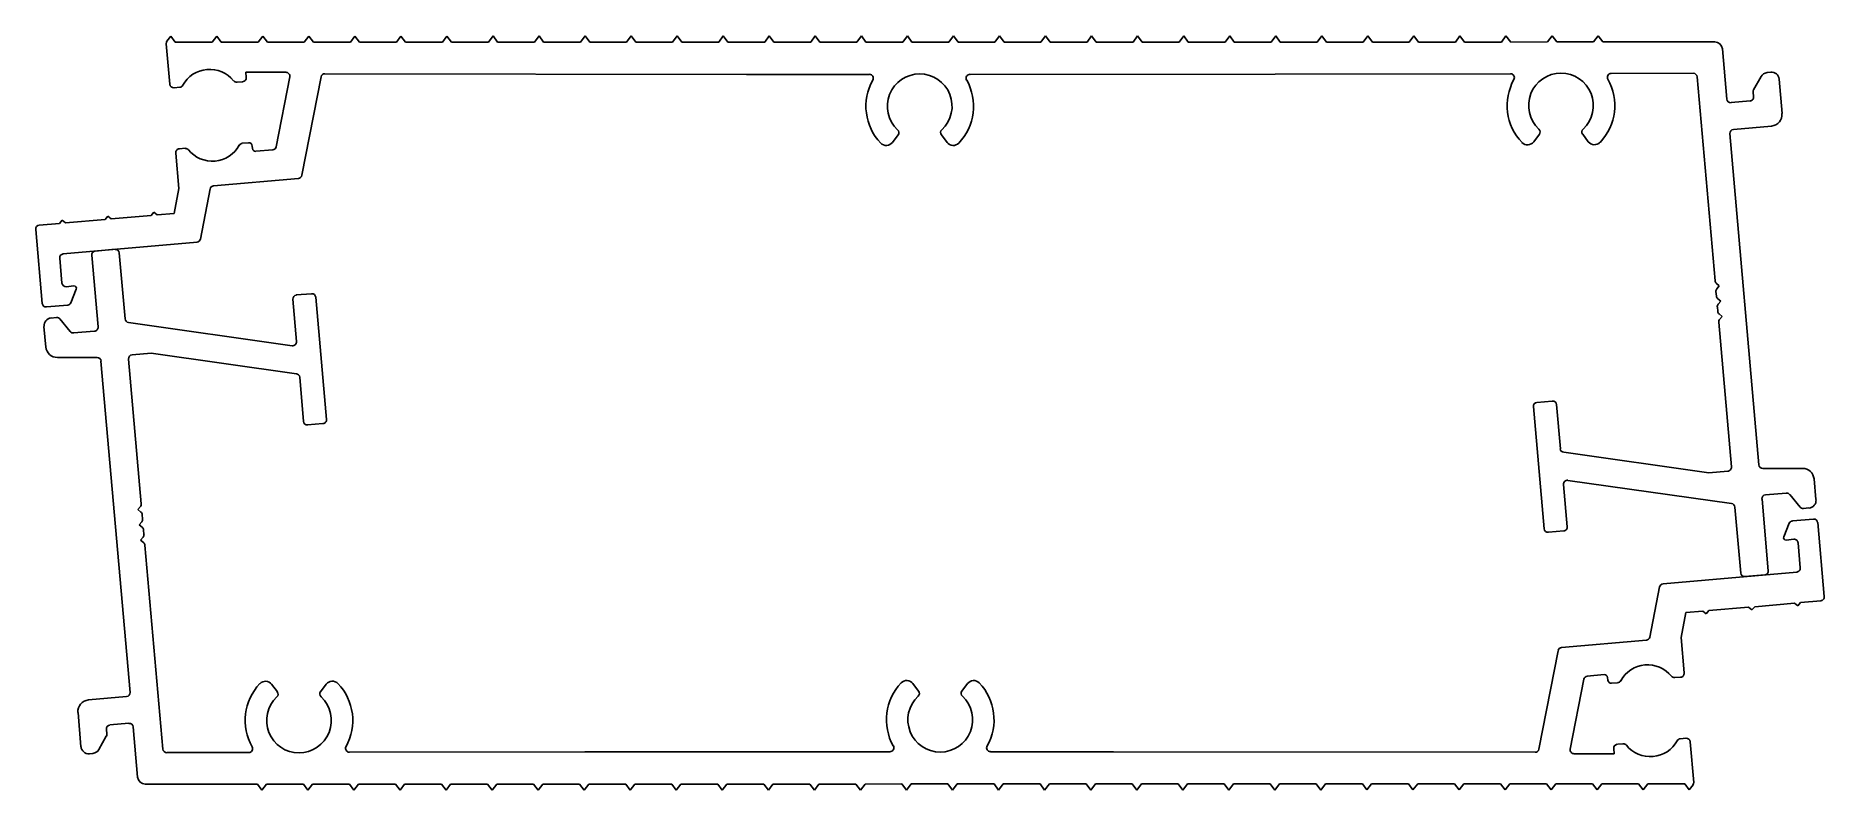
# Model space of a CAD drawing. Header units: inches. Extents: x -56 to 62, y 4 to 54.
import ezdxf

# ---------------------------------------------------------------- set-up
doc = ezdxf.new("R2010")
doc.units = ezdxf.units.IN
doc.header["$MEASUREMENT"] = 0

msp = doc.modelspace()

# ---------------------------------------------------------------- linework, layer by layer
for p, q in [((-47.25, 53.44), (-47.01, 50.77)), ((-46.95, 53.94), (-47.2, 53.61)), ((-46.65, 53.53), (-46.95, 53.94)), ((-44.22, 53.53), (-46.65, 53.53)), ((-43.92, 53.94), (-44.22, 53.53)), ((-43.62, 53.53), (-43.92, 53.94)), ((-41.19, 53.53), (-43.62, 53.53)), ((-40.89, 53.94), (-41.19, 53.53)), ((-40.59, 53.53), (-40.89, 53.94)), ((-38.16, 53.54), (-40.59, 53.53)), ((-37.86, 53.94), (-38.16, 53.54)), ((-37.56, 53.54), (-37.86, 53.94)), ((-35.13, 53.54), (-37.56, 53.54)), ((-34.83, 53.94), (-35.13, 53.54)), ((-34.53, 53.54), (-34.83, 53.94)), ((-32.1, 53.54), (-34.53, 53.54)), ((-31.8, 53.94), (-32.1, 53.54)), ((-31.5, 53.54), (-31.8, 53.94)), ((-29.07, 53.54), (-31.5, 53.54)), ((-28.77, 53.94), (-29.07, 53.54)), ((-28.47, 53.54), (-28.77, 53.94)), ((-26.04, 53.54), (-28.47, 53.54)), ((-25.74, 53.95), (-26.04, 53.54)), ((-25.44, 53.54), (-25.74, 53.95)), ((-23.01, 53.54), (-25.44, 53.54)), ((-22.71, 53.95), (-23.01, 53.54)), ((-22.41, 53.54), (-22.71, 53.95)), ((-19.98, 53.54), (-22.41, 53.54)), ((-19.68, 53.95), (-19.98, 53.54)), ((-19.38, 53.54), (-19.68, 53.95)), ((-16.95, 53.54), (-19.38, 53.54)), ((-16.65, 53.95), (-16.95, 53.54)), ((-16.35, 53.54), (-16.65, 53.95)), ((-13.92, 53.54), (-16.35, 53.54)), ((-13.62, 53.95), (-13.92, 53.54)), ((-13.32, 53.54), (-13.62, 53.95)), ((-10.89, 53.54), (-13.32, 53.54)), ((-10.59, 53.95), (-10.89, 53.54)), ((-10.29, 53.54), (-10.59, 53.95)), ((-7.86, 53.54), (-10.29, 53.54)), ((-7.56, 53.95), (-7.86, 53.54)), ((-7.26, 53.54), (-7.56, 53.95)), ((-4.83, 53.54), (-7.26, 53.54)), ((-4.53, 53.95), (-4.83, 53.54)), ((-4.23, 53.54), (-4.53, 53.95)), ((-1.8, 53.54), (-4.23, 53.54)), ((-1.5, 53.95), (-1.8, 53.54)), ((-1.2, 53.54), (-1.5, 53.95)), ((1.23, 53.54), (-1.2, 53.54)), ((1.53, 53.95), (1.23, 53.54)), ((1.83, 53.54), (1.53, 53.95)), ((4.26, 53.55), (1.83, 53.54)), ((4.56, 53.95), (4.26, 53.55)), ((4.86, 53.55), (4.56, 53.95)), ((7.29, 53.55), (4.86, 53.55)), ((7.59, 53.95), (7.29, 53.55)), ((7.89, 53.55), (7.59, 53.95)), ((10.32, 53.55), (7.89, 53.55)), ((10.62, 53.95), (10.32, 53.55)), ((10.92, 53.55), (10.62, 53.95)), ((13.35, 53.55), (10.92, 53.55)), ((13.65, 53.95), (13.35, 53.55)), ((13.95, 53.55), (13.65, 53.95)), ((16.38, 53.55), (13.95, 53.55)), ((16.68, 53.96), (16.38, 53.55)), ((16.98, 53.55), (16.68, 53.96)), ((19.41, 53.55), (16.98, 53.55)), ((19.71, 53.96), (19.41, 53.55)), ((20.01, 53.55), (19.71, 53.96)), ((22.44, 53.55), (20.01, 53.55)), ((22.74, 53.96), (22.44, 53.55)), ((23.04, 53.55), (22.74, 53.96)), ((25.47, 53.55), (23.04, 53.55)), ((25.77, 53.96), (25.47, 53.55)), ((26.07, 53.55), (25.77, 53.96)), ((28.5, 53.55), (26.07, 53.55)), ((28.8, 53.96), (28.5, 53.55)), ((29.11, 53.55), (28.8, 53.96)), ((31.53, 53.55), (29.11, 53.55)), ((31.83, 53.96), (31.53, 53.55)), ((32.14, 53.55), (31.83, 53.96)), ((34.56, 53.55), (32.14, 53.55)), ((34.86, 53.96), (34.56, 53.55)), ((35.17, 53.55), (34.86, 53.96)), ((37.59, 53.55), (35.17, 53.55)), ((37.89, 53.96), (37.59, 53.55)), ((38.2, 53.55), (37.89, 53.96)), ((40.62, 53.55), (38.2, 53.55)), ((40.92, 53.96), (40.62, 53.55)), ((41.23, 53.55), (40.92, 53.96)), ((43.65, 53.56), (41.23, 53.55)), ((43.95, 53.96), (43.65, 53.56)), ((44.26, 53.56), (43.95, 53.96)), ((46.68, 53.56), (44.26, 53.56)), ((46.98, 53.96), (46.68, 53.56)), ((47.29, 53.56), (46.98, 53.96)), ((54.66, 53.56), (47.29, 53.56)), ((55.46, 49.79), (55.16, 53.1)), ((-42.59, 50.9), (-42.21, 50.93)), ((-41.98, 51.21), (-42.01, 51.56)), ((-42.01, 51.56), (-39.37, 51.56)), ((-39.12, 51.25), (-40.01, 46.65)), ((-38.32, 44.77), (-37.06, 51.26)), ((-36.81, 51.46), (-9.06, 51.42)), ((-9.06, 51.42), (-0.97, 51.42)), ((5.65, 51.42), (25.73, 51.43)), ((25.73, 51.43), (41.22, 51.46)), ((47.85, 51.47), (53.25, 51.49)), ((53.5, 51.25), (54.68, 37.82)), ((57.71, 51.28), (57.22, 50.41)), ((58.34, 51.56), (58.1, 51.54)), ((59.09, 48.84), (58.89, 51.1)), ((-46.73, 50.54), (-46.36, 50.57)), ((56.98, 49.67), (55.73, 49.56)), ((57.19, 50.26), (57.22, 49.94)), ((0.55, 46.93), (0.92, 47.43)), ((3.77, 47.43), (4.14, 46.93)), ((42.75, 46.97), (43.12, 47.47)), ((45.97, 47.48), (46.34, 46.98)), ((57.57, 25.7), (55.65, 47.52)), ((55.89, 47.79), (58.4, 48.01)), ((-46.61, 46.23), (-46.41, 43.9)), ((-46, 46.55), (-46.38, 46.51)), ((-41.83, 46.91), (-42.24, 46.88)), ((-41.57, 46.53), (-41.59, 46.7)), ((-40.24, 46.44), (-41.35, 46.35)), ((-46.41, 43.9), (-46.73, 42.26)), ((-45, 40.57), (-44.36, 43.87)), ((-44.13, 44.07), (-38.54, 44.56)), ((-55.83, 41.21), (-55.4, 36.33)), ((-54.28, 41.6), (-55.6, 41.49)), ((-54.1, 41.82), (-54.28, 41.6)), ((-53.88, 41.64), (-54.1, 41.82)), ((-51.26, 41.87), (-53.88, 41.64)), ((-51.08, 42.08), (-51.26, 41.87)), ((-50.86, 41.9), (-51.08, 42.08)), ((-48.24, 42.13), (-50.86, 41.9)), ((-48.06, 42.35), (-48.24, 42.13)), ((-47.84, 42.17), (-48.06, 42.35)), ((-46.73, 42.26), (-47.84, 42.17)), ((-54.02, 39.6), (-45.22, 40.37)), ((-54.11, 37.67), (-54.25, 39.32)), ((-52.15, 39.51), (-51.73, 34.78)), ((-50.61, 39.9), (-51.92, 39.78)), ((-49.95, 35.31), (-50.34, 39.67)), ((-53.32, 37.48), (-53.83, 37.43)), ((-53.52, 36.38), (-53.17, 37.27)), ((-38.92, 36.61), (-38.67, 33.82)), ((-37.68, 36.97), (-38.69, 36.89)), ((-36.7, 28.69), (-37.41, 36.74)), ((54.74, 37.11), (54.77, 36.81)), ((54.77, 37.65), (54.96, 37.49)), ((54.96, 37.49), (54.8, 37.29)), ((54.86, 36.64), (55.05, 36.48)), ((-55.13, 36.1), (-53.73, 36.22)), ((-54.46, 35.4), (-54.83, 35.37)), ((-53.56, 34.48), (-54.24, 35.31)), ((54.83, 36.1), (54.86, 35.81)), ((55.05, 36.48), (54.89, 36.29)), ((54.95, 35.64), (55.14, 35.47)), ((55.14, 35.47), (54.98, 35.28)), ((-55.29, 34.82), (-55.17, 33.46)), ((-51.97, 34.51), (-53.34, 34.39)), ((-38.96, 33.55), (-49.73, 35.08)), ((54.92, 35.1), (55.76, 25.56)), ((-49.49, 32.95), (-48.24, 33.06)), ((-48.24, 33.06), (-38.68, 31.7)), ((-54.41, 32.77), (-51.79, 32.77)), ((-51.54, 32.53), (-49.62, 10.71)), ((-48.89, 23.13), (-49.72, 32.67)), ((-38.46, 31.47), (-38.21, 28.56)), ((42.73, 29.54), (43.44, 21.49)), ((43.97, 29.9), (42.96, 29.81)), ((44.5, 26.76), (44.24, 29.67)), ((-37.94, 28.33), (-36.93, 28.42)), ((54.27, 25.17), (44.72, 26.53)), ((55.52, 25.28), (54.27, 25.17)), ((60.44, 25.46), (57.82, 25.46)), ((61.32, 23.41), (61.2, 24.77)), ((44.95, 21.62), (44.7, 24.41)), ((45, 24.68), (55.77, 23.15)), ((58, 23.72), (59.37, 23.84)), ((59.59, 23.75), (60.27, 22.92)), ((-49.11, 22.76), (-48.94, 22.95)), ((-48.91, 22.59), (-49.11, 22.76)), ((-48.8, 22.13), (-48.82, 22.42)), ((55.99, 22.92), (56.37, 18.57)), ((58.18, 18.72), (57.77, 23.45)), ((60.49, 22.83), (60.86, 22.86)), ((-49.02, 21.75), (-48.86, 21.94)), ((-48.82, 21.59), (-49.02, 21.75)), ((-48.71, 21.12), (-48.74, 21.42)), ((43.71, 21.26), (44.72, 21.35)), ((59.55, 21.85), (59.2, 20.96)), ((61.16, 22.13), (59.77, 22.01)), ((61.86, 17.02), (61.44, 21.9)), ((-48.93, 20.74), (-48.77, 20.94)), ((-48.74, 20.58), (-48.93, 20.74)), ((-47.47, 6.98), (-48.65, 20.41)), ((59.36, 20.75), (59.86, 20.8)), ((60.14, 20.56), (60.29, 18.91)), ((51.03, 17.66), (50.39, 14.36)), ((60.06, 18.64), (51.26, 17.86)), ((56.64, 18.34), (57.95, 18.45)), ((57.29, 16.36), (59.91, 16.59)), ((59.91, 16.59), (60.13, 16.41)), ((60.13, 16.41), (60.31, 16.63)), ((60.31, 16.63), (61.63, 16.75)), ((52.44, 14.33), (52.76, 15.97)), ((52.76, 15.97), (53.87, 16.06)), ((53.87, 16.06), (54.09, 15.88)), ((54.09, 15.88), (54.28, 16.1)), ((54.28, 16.1), (56.89, 16.33)), ((56.89, 16.33), (57.11, 16.15)), ((57.11, 16.15), (57.29, 16.36)), ((50.16, 14.16), (44.58, 13.67)), ((52.65, 12), (52.44, 14.33)), ((44.35, 13.46), (43.09, 6.97)), ((46.27, 11.79), (47.38, 11.89)), ((-39.93, 10.76), (-40.31, 11.25)), ((-36.72, 11.26), (-37.09, 10.76)), ((2.27, 10.8), (1.89, 11.3)), ((5.49, 11.3), (5.11, 10.8)), ((45.15, 6.98), (46.04, 11.58)), ((47.6, 11.7), (47.62, 11.53)), ((47.87, 11.32), (48.27, 11.35)), ((52.04, 11.69), (52.41, 11.72)), ((-49.85, 10.44), (-52.37, 10.22)), ((-53.05, 9.39), (-52.86, 7.13)), ((-51.15, 7.97), (-51.18, 8.29)), ((-50.95, 8.57), (-49.7, 8.68)), ((-49.42, 8.44), (-49.13, 5.13)), ((-51.68, 6.95), (-51.19, 7.82)), ((48.62, 7.33), (48.25, 7.3)), ((52.77, 7.69), (52.39, 7.66)), ((53.28, 4.79), (53.04, 7.46)), ((-52.31, 6.67), (-52.07, 6.69)), ((-41.82, 6.76), (-47.21, 6.75)), ((-19.7, 6.8), (-35.19, 6.77)), ((0.38, 6.81), (-19.7, 6.8)), ((15.09, 6.81), (7, 6.81)), ((42.84, 6.77), (15.09, 6.81)), ((48.04, 6.67), (45.4, 6.67)), ((48.01, 7.02), (48.04, 6.67)), ((-48.63, 4.67), (-41.25, 4.67)), ((-41.25, 4.67), (-40.95, 4.27)), ((-40.95, 4.27), (-40.65, 4.68)), ((-40.65, 4.68), (-38.22, 4.68)), ((-38.22, 4.68), (-37.92, 4.27)), ((-37.92, 4.27), (-37.62, 4.68)), ((-37.62, 4.68), (-35.19, 4.68)), ((-35.19, 4.68), (-34.89, 4.27)), ((-34.89, 4.27), (-34.59, 4.68)), ((-34.59, 4.68), (-32.16, 4.68)), ((-32.16, 4.68), (-31.86, 4.27)), ((-31.86, 4.27), (-31.56, 4.68)), ((-31.56, 4.68), (-29.13, 4.68)), ((-29.13, 4.68), (-28.83, 4.27)), ((-28.83, 4.27), (-28.53, 4.68)), ((-28.53, 4.68), (-26.1, 4.68)), ((-26.1, 4.68), (-25.8, 4.27)), ((-25.8, 4.27), (-25.5, 4.68)), ((-25.5, 4.68), (-23.07, 4.68)), ((-23.07, 4.68), (-22.77, 4.27)), ((-22.77, 4.27), (-22.47, 4.68)), ((-22.47, 4.68), (-20.04, 4.68)), ((-20.04, 4.68), (-19.74, 4.27)), ((-19.74, 4.27), (-19.44, 4.68)), ((-19.44, 4.68), (-17.01, 4.68)), ((-17.01, 4.68), (-16.71, 4.27)), ((-16.71, 4.27), (-16.41, 4.68)), ((-16.41, 4.68), (-13.98, 4.68)), ((-13.98, 4.68), (-13.68, 4.27)), ((-13.68, 4.27), (-13.38, 4.68)), ((-13.38, 4.68), (-10.95, 4.68)), ((-10.95, 4.68), (-10.65, 4.28)), ((-10.65, 4.28), (-10.35, 4.68)), ((-10.35, 4.68), (-7.92, 4.68)), ((-7.92, 4.68), (-7.62, 4.28)), ((-7.62, 4.28), (-7.32, 4.68)), ((-7.32, 4.68), (-4.89, 4.68)), ((-4.89, 4.68), (-4.59, 4.28)), ((-4.59, 4.28), (-4.29, 4.68)), ((-4.29, 4.68), (-1.86, 4.68)), ((-1.86, 4.68), (-1.56, 4.28)), ((-1.56, 4.28), (-1.26, 4.68)), ((-1.26, 4.68), (1.17, 4.69)), ((1.17, 4.69), (1.47, 4.28)), ((1.47, 4.28), (1.77, 4.69)), ((1.77, 4.69), (4.2, 4.69)), ((4.2, 4.69), (4.5, 4.28)), ((4.5, 4.28), (4.8, 4.69)), ((4.8, 4.69), (7.23, 4.69)), ((7.23, 4.69), (7.53, 4.28)), ((7.53, 4.28), (7.84, 4.69)), ((7.84, 4.69), (10.26, 4.69)), ((10.26, 4.69), (10.56, 4.28)), ((10.56, 4.28), (10.87, 4.69)), ((10.87, 4.69), (13.29, 4.69)), ((13.29, 4.69), (13.59, 4.28)), ((13.59, 4.28), (13.9, 4.69)), ((13.9, 4.69), (16.32, 4.69)), ((16.32, 4.69), (16.62, 4.28)), ((16.62, 4.28), (16.93, 4.69)), ((16.93, 4.69), (19.35, 4.69)), ((19.35, 4.69), (19.65, 4.28)), ((19.65, 4.28), (19.96, 4.69)), ((19.96, 4.69), (22.38, 4.69)), ((22.38, 4.69), (22.68, 4.28)), ((22.68, 4.28), (22.99, 4.69)), ((22.99, 4.69), (25.41, 4.69)), ((25.41, 4.69), (25.71, 4.28)), ((25.71, 4.28), (26.02, 4.69)), ((26.02, 4.69), (28.44, 4.69)), ((28.44, 4.69), (28.74, 4.28)), ((28.74, 4.28), (29.05, 4.69)), ((29.05, 4.69), (31.47, 4.69)), ((31.47, 4.69), (31.77, 4.29)), ((31.77, 4.29), (32.08, 4.69)), ((32.08, 4.69), (34.5, 4.69)), ((34.5, 4.69), (34.8, 4.29)), ((34.8, 4.29), (35.11, 4.69)), ((35.11, 4.69), (37.53, 4.69)), ((37.53, 4.69), (37.83, 4.29)), ((37.83, 4.29), (38.14, 4.69)), ((38.14, 4.69), (40.56, 4.69)), ((40.56, 4.69), (40.86, 4.29)), ((40.86, 4.29), (41.17, 4.69)), ((41.17, 4.69), (43.59, 4.7)), ((43.59, 4.7), (43.89, 4.29)), ((43.89, 4.29), (44.2, 4.7)), ((44.2, 4.7), (46.62, 4.7)), ((46.62, 4.7), (46.92, 4.29)), ((46.92, 4.29), (47.23, 4.7)), ((47.23, 4.7), (49.65, 4.7)), ((49.65, 4.7), (49.95, 4.29)), ((49.95, 4.29), (50.26, 4.7)), ((50.26, 4.7), (52.68, 4.7)), ((52.68, 4.7), (52.98, 4.29)), ((52.98, 4.29), (53.23, 4.62))]:
    msp.add_line(p, q)
for centre, radius, start, end in [((-46.99, 53.46), 0.257, 143.3283, 185.0137), ((54.66, 53.05), 0.505, 5.0137, 90.0137), ((-46.76, 50.79), 0.257, 185.0137, 275.0136), ((-46.38, 50.82), 0.253, 275.0137, 331.2648), ((-44.39, 49.73), 2.02, 38.7627, 151.2648), ((-42.61, 51.15), 0.253, 218.7627, 275.0137), ((-42.24, 51.19), 0.257, 275.0139, 5.0137), ((-39.37, 51.3), 0.257, 349.0137, 90.0137), ((-36.81, 51.21), 0.253, 89.9078, 169.0137), ((2.34, 49.32), 3.54, 150.9083, 223.4809), ((-0.97, 51.17), 0.257, 330.9083, 90.0137), ((2.34, 49.32), 2.13, 313.1325, 226.895), ((2.34, 49.32), 3.54, 316.5466, 29.1192), ((5.65, 51.17), 0.257, 90.0137, 209.1192), ((44.54, 49.37), 3.54, 151.0143, 223.5868), ((41.22, 51.2), 0.257, 331.0143, 90.1197), ((44.54, 49.37), 2.13, 313.2384, 227.001), ((44.54, 49.37), 3.54, 316.6526, 29.2252), ((47.85, 51.22), 0.257, 90.1197, 209.2252), ((53.25, 51.23), 0.257, 5.0137, 90.1197), ((58.15, 51.03), 0.505, 95.0137, 150.7269), ((58.39, 51.06), 0.505, 5.0137, 95.0137), ((55.71, 49.81), 0.257, 185.0138, 275.0137), ((56.96, 49.92), 0.257, 275.0137, 5.0137), ((57.44, 50.29), 0.257, 150.7268, 185.0137), ((58.33, 48.77), 0.758, 275.0137, 5.0137), ((0.71, 47.58), 0.257, 323.0749, 46.895), ((3.97, 47.58), 0.257, 133.1325, 216.9525), ((42.91, 47.62), 0.257, 323.181, 47.001), ((46.17, 47.63), 0.257, 133.2384, 217.0585), ((55.91, 47.54), 0.257, 95.0138, 185.0137), ((-46.36, 46.26), 0.257, 95.0136, 185.0137), ((-45.98, 46.29), 0.253, 38.7627, 95.0137), ((-44.21, 47.72), 2.02, 218.7627, 331.2648), ((-42.22, 46.62), 0.253, 95.0137, 151.2648), ((-41.81, 46.68), 0.229, 5.0137, 95.0138), ((-41.37, 46.55), 0.203, 185.0137, 275.0137), ((-40.26, 46.7), 0.257, 275.0137, 349.0137), ((0.14, 47.24), 0.505, 223.4809, 323.0749), ((4.54, 47.24), 0.505, 216.9525, 316.5466), ((42.34, 47.28), 0.505, 223.5868, 323.1809), ((46.74, 47.29), 0.505, 217.0585, 316.6526), ((-38.57, 44.82), 0.253, 275.0137, 349.0137), ((-44.11, 43.82), 0.253, 95.0137, 169.0137), ((-55.58, 41.23), 0.253, 95.0137, 185.0137), ((-45.25, 40.62), 0.253, 275.0137, 349.0137), ((-54, 39.34), 0.253, 95.0137, 185.0137), ((-51.9, 39.53), 0.253, 95.0137, 185.0137), ((-50.59, 39.64), 0.253, 5.0137, 95.0137), ((-53.85, 37.69), 0.257, 185.0138, 275.0138), ((54.93, 37.84), 0.252, 185.0137, 230.0137), ((-53.31, 37.33), 0.152, 338.4487, 95.0137), ((-38.66, 36.63), 0.253, 95.0137, 185.0137), ((-37.66, 36.72), 0.253, 5.0137, 95.0137), ((54.99, 37.13), 0.252, 140.0137, 185.0137), ((55.02, 36.84), 0.252, 185.0137, 230.0137), ((-55.15, 36.35), 0.253, 185.0137, 275.0137), ((-54.78, 34.87), 0.505, 95.0137, 185.0137), ((-54.44, 35.15), 0.257, 39.3008, 95.0137), ((-53.75, 36.48), 0.253, 275.0137, 338.4487), ((-49.7, 35.33), 0.257, 185.0137, 261.912), ((55.08, 36.12), 0.252, 140.0137, 185.0137), ((55.11, 35.83), 0.252, 185.0137, 230.0137), ((-53.36, 34.64), 0.257, 219.3008, 275.0137), ((-51.99, 34.76), 0.257, 275.0137, 5.0137), ((55.17, 35.12), 0.252, 140.0137, 185.0137), ((-54.41, 33.53), 0.758, 185.0137, 270.0137), ((-38.93, 33.8), 0.257, 261.912, 5.0138), ((-51.79, 32.51), 0.257, 5.0137, 90.0137), ((-49.47, 32.69), 0.257, 95.0137, 185.0137), ((-38.72, 31.45), 0.257, 5.0137, 81.912), ((42.98, 29.56), 0.253, 95.0137, 185.0137), ((43.99, 29.65), 0.253, 5.0137, 95.0137), ((-37.96, 28.58), 0.253, 185.0137, 275.0137), ((-36.95, 28.67), 0.253, 275.0137, 5.0137), ((44.75, 26.78), 0.257, 185.0137, 261.912), ((55.5, 25.54), 0.257, 275.0137, 5.0137), ((57.82, 25.72), 0.257, 185.0137, 270.0137), ((60.44, 24.71), 0.758, 5.0137, 90.0137), ((44.96, 24.43), 0.257, 81.912, 185.0138), ((58.02, 23.47), 0.257, 95.0137, 185.0137), ((59.39, 23.59), 0.257, 39.3008, 95.0137), ((-49.14, 23.11), 0.252, 320.0137, 5.0137), ((-49.08, 22.4), 0.252, 5.0137, 50.0137), ((55.73, 22.9), 0.257, 5.0137, 81.912), ((60.47, 23.08), 0.257, 219.3008, 275.0137), ((60.82, 23.36), 0.505, 275.0137, 5.0137), ((-49.05, 22.11), 0.252, 320.0137, 5.0137), ((-48.99, 21.39), 0.252, 5.0137, 50.0137), ((43.69, 21.51), 0.253, 185.0137, 275.0137), ((44.7, 21.6), 0.253, 275.0137, 5.0137), ((59.79, 21.75), 0.253, 95.0137, 158.4487), ((61.18, 21.88), 0.253, 5.0137, 95.0137), ((-48.96, 21.1), 0.252, 320.0137, 5.0137), ((-48.9, 20.39), 0.252, 5.0137, 50.0137), ((59.34, 20.9), 0.152, 158.4487, 275.0137), ((59.89, 20.54), 0.257, 5.0138, 95.0138), ((60.03, 18.89), 0.253, 275.0137, 5.0137), ((51.28, 17.61), 0.253, 95.0137, 169.0137), ((56.62, 18.59), 0.253, 185.0137, 275.0137), ((57.93, 18.7), 0.253, 275.0137, 5.0137), ((61.61, 17), 0.253, 275.0137, 5.0137), ((50.14, 14.41), 0.253, 275.0137, 349.0137), ((44.6, 13.42), 0.253, 95.0137, 169.0137), ((46.3, 11.53), 0.257, 95.0137, 169.0137), ((47.4, 11.68), 0.203, 5.0137, 95.0137), ((50.24, 10.51), 2.02, 38.7627, 151.2648), ((52.01, 11.94), 0.253, 218.7627, 275.0137), ((52.39, 11.97), 0.257, 275.0136, 5.0137), ((-49.88, 10.69), 0.257, 275.0138, 5.0137), ((-38.51, 8.86), 3.54, 136.6526, 209.2252), ((-40.71, 10.94), 0.505, 37.0585, 136.6526), ((-40.14, 10.6), 0.257, 313.2384, 37.0585), ((-36.88, 10.61), 0.257, 143.181, 227.001), ((-36.31, 10.95), 0.505, 43.5868, 143.1809), ((-38.51, 8.86), 3.54, 331.0143, 43.5868), ((3.69, 8.91), 3.54, 136.5466, 209.1192), ((1.49, 10.99), 0.505, 36.9525, 136.5466), ((2.06, 10.65), 0.257, 313.1325, 36.9525), ((5.32, 10.65), 0.257, 143.0749, 226.895), ((5.89, 10.99), 0.505, 43.4809, 143.0749), ((3.69, 8.91), 3.54, 330.9083, 43.4809), ((47.85, 11.55), 0.229, 185.0137, 275.0138), ((48.25, 11.61), 0.253, 275.0137, 331.2648), ((-52.3, 9.46), 0.758, 95.0137, 185.0137), ((-38.51, 8.86), 2.13, 133.2384, 47.001), ((3.69, 8.91), 2.13, 133.1325, 46.895), ((-50.93, 8.31), 0.257, 95.0137, 185.0137), ((-49.68, 8.42), 0.257, 5.0138, 95.0137), ((-52.35, 7.18), 0.505, 185.0137, 275.0137), ((-51.41, 7.95), 0.257, 330.7268, 5.0137), ((-41.82, 7.01), 0.257, 270.1197, 29.2252), ((-35.19, 7.03), 0.257, 151.0143, 270.1197), ((0.38, 7.06), 0.257, 270.0137, 29.1192), ((7, 7.07), 0.257, 150.9083, 270.0137), ((48.27, 7.04), 0.257, 95.0139, 185.0137), ((48.65, 7.08), 0.253, 38.7627, 95.0137), ((50.42, 8.5), 2.02, 218.7627, 331.2648), ((52.41, 7.41), 0.253, 95.0137, 151.2648), ((52.79, 7.44), 0.257, 5.0137, 95.0136), ((-52.12, 7.2), 0.505, 275.0137, 330.7269), ((-47.21, 7), 0.257, 185.0137, 270.1197), ((42.84, 7.02), 0.253, 269.9078, 349.0137), ((45.4, 6.93), 0.257, 169.0137, 270.0137), ((-48.63, 5.18), 0.505, 185.0137, 270.0137), ((53.02, 4.77), 0.257, 323.3283, 5.0137)]:
    msp.add_arc(centre, radius, start, end)

doc.saveas('drawing.dxf')
